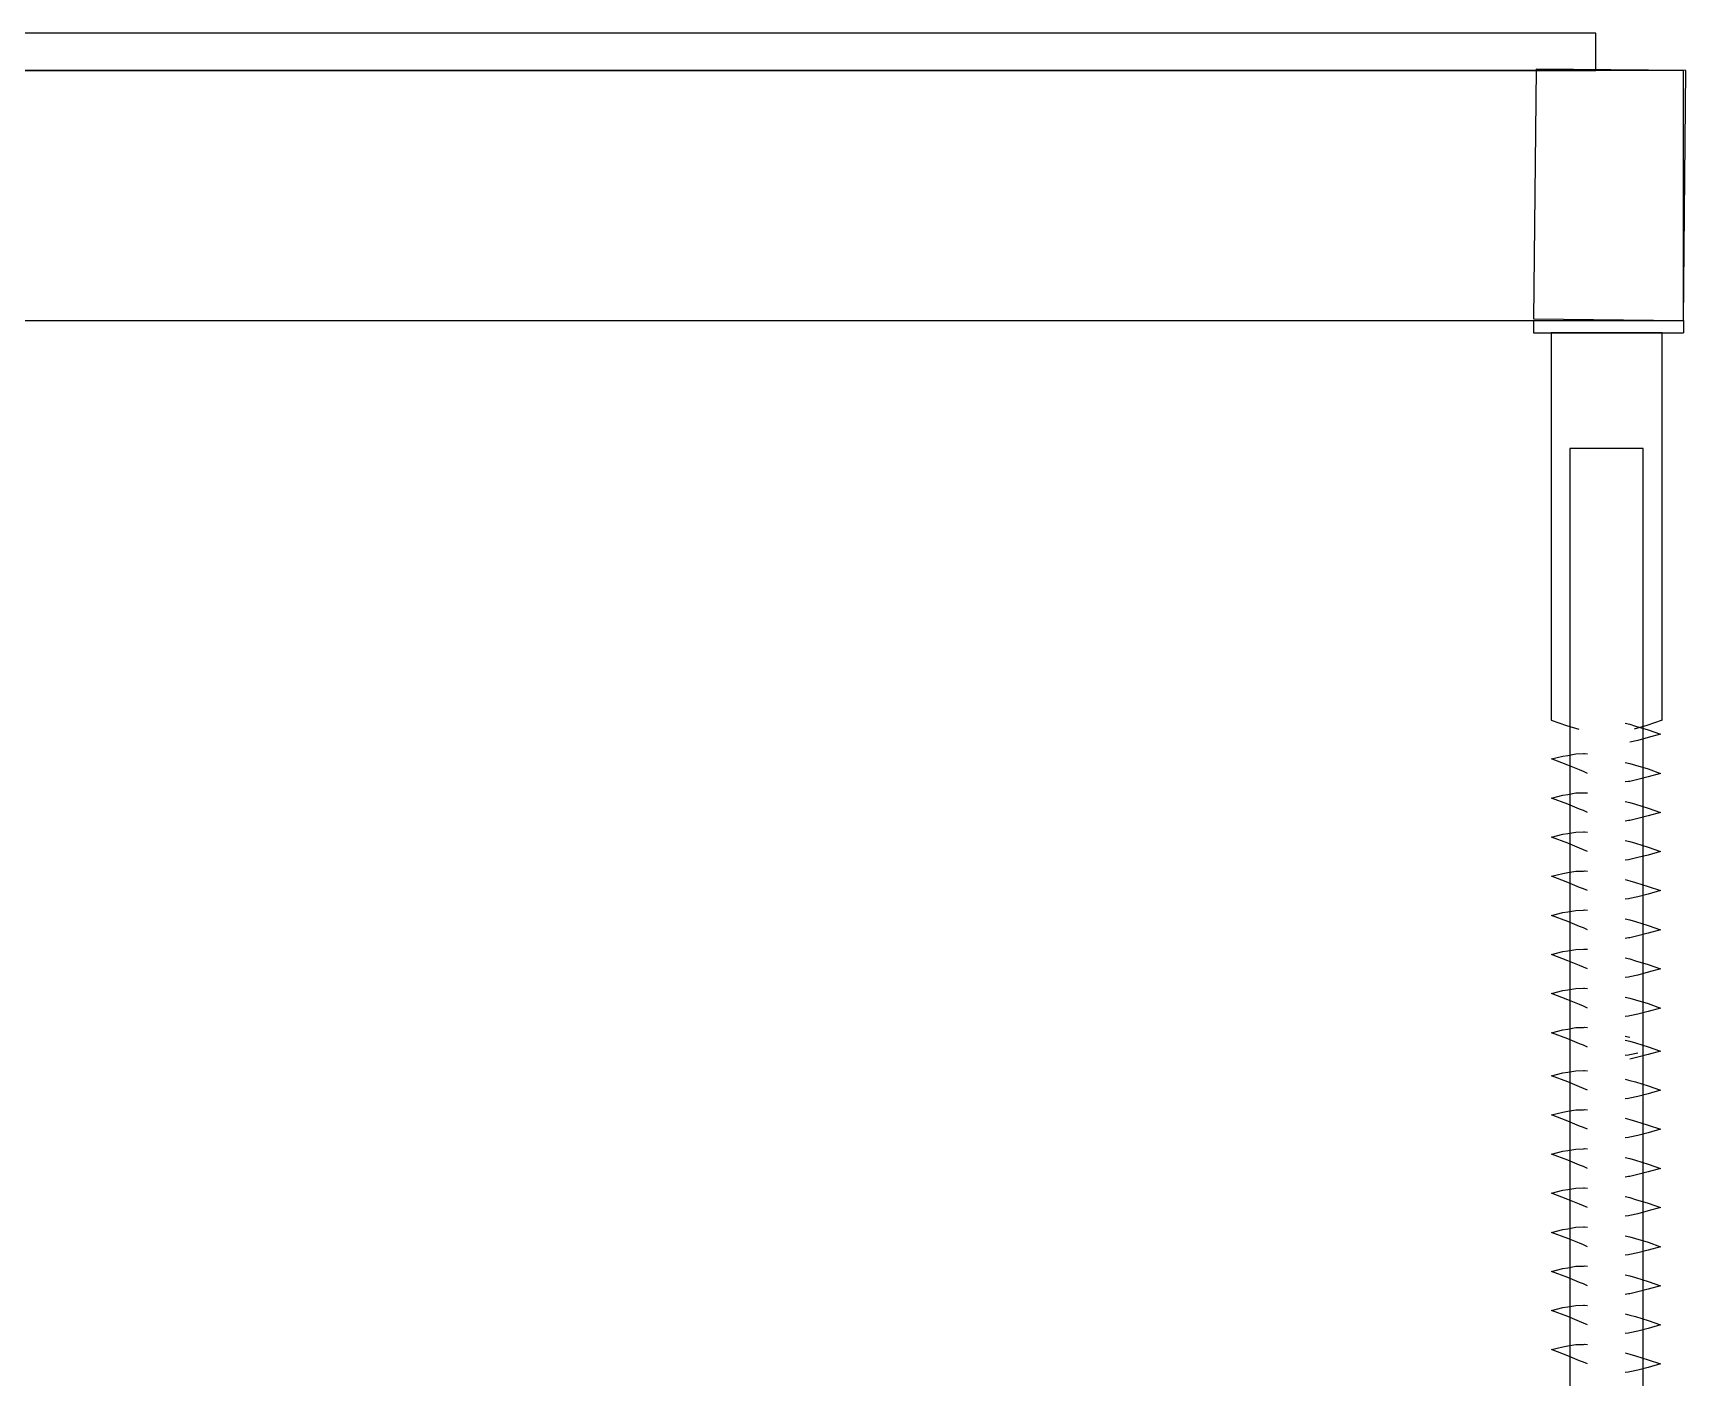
# Model space of a CAD drawing. Extents: x -11.9 to 9.3, y -3.9 to 3.8.
# Drawn here: x 7.994 to 9.317, y -2.779 to -1.703 of the extents above; entities that cross this region are included whole.
import ezdxf

# ---------------------------------------------------------------- set-up
doc = ezdxf.new("R2010")
doc.units = 0
doc.layers.add('SECTIONCUTEDGES', color=7, linetype='CONTINUOUS')

msp = doc.modelspace()

# ---------------------------------------------------------------- linework, layer by layer
at = {"layer": 'SECTIONCUTEDGES'}
for p, q in [((9.245, -1.7027), (-11.855, -1.7027)), ((9.245, -1.7327), (9.245, -1.7027)), ((-11.855, -1.7327), (9.245, -1.7327)), ((9.315, -1.7327), (-3.0342, -1.7327)), ((9.197, -1.7315), (9.195, -1.9315)), ((9.317, -1.7327), (9.197, -1.7315)), ((9.315, -1.9327), (9.315, -1.7327)), ((9.315, -1.9327), (9.317, -1.7327)), ((9.195, -1.9315), (9.315, -1.9327)), ((-3.0342, -1.9327), (9.315, -1.9327)), ((9.195, -1.9327), (9.315, -1.9327)), ((9.195, -1.9327), (9.195, -1.9427)), ((9.195, -1.9427), (9.315, -1.9427)), ((9.2092, -1.9427), (9.2092, -2.2528)), ((9.2535, -1.9427), (9.2092, -1.9427)), ((9.2979, -1.9427), (9.2535, -1.9427)), ((9.2979, -2.2528), (9.2979, -1.9427)), ((9.315, -1.9327), (9.315, -1.9427)), ((9.2242, -2.0352), (9.2242, -3.8182)), ((9.2829, -2.0352), (9.2242, -2.0352)), ((9.2829, -3.8182), (9.2829, -2.0352)), ((9.2092, -2.2528), (9.2213, -2.257)), ((9.2213, -2.257), (9.2314, -2.26)), ((9.2684, -2.2553), (9.2722, -2.2561)), ((9.2722, -2.2561), (9.2766, -2.2575)), ((9.2858, -2.257), (9.2756, -2.26)), ((9.2766, -2.2575), (9.2868, -2.2606)), ((9.2979, -2.2528), (9.2858, -2.257)), ((9.2868, -2.2606), (9.2967, -2.2641)), ((9.2784, -2.269), (9.2722, -2.2704)), ((9.2868, -2.2668), (9.2784, -2.269)), ((9.2967, -2.2641), (9.2868, -2.2668)), ((9.2095, -2.2839), (9.2184, -2.2816)), ((9.2224, -2.2888), (9.2095, -2.2839)), ((9.2184, -2.2816), (9.2224, -2.281)), ((9.2224, -2.281), (9.2289, -2.2798)), ((9.2317, -2.2927), (9.2224, -2.2888)), ((9.2289, -2.2798), (9.2349, -2.2796)), ((9.2349, -2.2796), (9.2359, -2.2795)), ((9.2359, -2.2795), (9.2383, -2.2797)), ((9.2684, -2.2866), (9.2722, -2.2875)), ((9.2684, -2.2866), (9.2722, -2.2875)), ((9.2722, -2.2875), (9.2766, -2.2888)), ((9.2766, -2.2888), (9.2868, -2.2919)), ((9.2349, -2.2939), (9.2317, -2.2927)), ((9.2383, -2.2954), (9.2349, -2.2939)), ((9.271, -2.3019), (9.2684, -2.3022)), ((9.2722, -2.3018), (9.271, -2.3019)), ((9.2784, -2.3003), (9.2722, -2.3018)), ((9.2784, -2.3003), (9.2722, -2.3018)), ((9.2868, -2.2982), (9.2784, -2.3003)), ((9.2868, -2.2919), (9.2967, -2.2954)), ((9.2967, -2.2954), (9.2868, -2.2982)), ((9.2095, -2.3152), (9.2184, -2.3129)), ((9.2224, -2.3201), (9.2095, -2.3152)), ((9.2184, -2.3129), (9.2224, -2.3123)), ((9.2224, -2.3123), (9.2289, -2.3111)), ((9.2289, -2.3111), (9.2349, -2.3109)), ((9.2349, -2.3109), (9.2359, -2.3109)), ((9.2359, -2.3109), (9.2383, -2.311)), ((9.2317, -2.324), (9.2224, -2.3201)), ((9.2349, -2.3252), (9.2317, -2.324)), ((9.2383, -2.3267), (9.2349, -2.3252)), ((9.2684, -2.3179), (9.2722, -2.3188)), ((9.2684, -2.3179), (9.2722, -2.3188)), ((9.2722, -2.3188), (9.2766, -2.3201)), ((9.2766, -2.3201), (9.2868, -2.3232)), ((9.2868, -2.3232), (9.2967, -2.3267)), ((9.2967, -2.3267), (9.2868, -2.3295)), ((9.271, -2.3332), (9.2684, -2.3336)), ((9.2722, -2.3331), (9.271, -2.3332)), ((9.2784, -2.3316), (9.2722, -2.3331)), ((9.2784, -2.3316), (9.2722, -2.3331)), ((9.2868, -2.3295), (9.2784, -2.3316)), ((9.2095, -2.3465), (9.2184, -2.3442)), ((9.2224, -2.3514), (9.2095, -2.3465)), ((9.2184, -2.3442), (9.2224, -2.3436)), ((9.2224, -2.3436), (9.2289, -2.3424)), ((9.2317, -2.3554), (9.2224, -2.3514)), ((9.2289, -2.3424), (9.2349, -2.3423)), ((9.2349, -2.3566), (9.2317, -2.3554)), ((9.2349, -2.3423), (9.2359, -2.3422)), ((9.2359, -2.3422), (9.2383, -2.3424)), ((9.2684, -2.3492), (9.2722, -2.3501)), ((9.2684, -2.3492), (9.2722, -2.3501)), ((9.2722, -2.3501), (9.2766, -2.3514)), ((9.2766, -2.3514), (9.2868, -2.3546)), ((9.2868, -2.3546), (9.2967, -2.358)), ((9.2383, -2.358), (9.2349, -2.3566)), ((9.271, -2.3646), (9.2684, -2.3649)), ((9.2722, -2.3644), (9.271, -2.3646)), ((9.2784, -2.3629), (9.2722, -2.3644)), ((9.2784, -2.3629), (9.2722, -2.3644)), ((9.2868, -2.3608), (9.2784, -2.3629)), ((9.2967, -2.358), (9.2868, -2.3608)), ((9.2095, -2.3778), (9.2184, -2.3755)), ((9.2224, -2.3827), (9.2095, -2.3778)), ((9.2184, -2.3755), (9.2224, -2.3749)), ((9.2224, -2.3749), (9.2289, -2.3738)), ((9.2289, -2.3738), (9.2349, -2.3736)), ((9.2349, -2.3736), (9.2359, -2.3735)), ((9.2359, -2.3735), (9.2383, -2.3737)), ((9.2684, -2.3805), (9.2722, -2.3814)), ((9.2684, -2.3805), (9.2722, -2.3814)), ((9.2722, -2.3814), (9.2766, -2.3827)), ((9.2317, -2.3867), (9.2224, -2.3827)), ((9.2349, -2.3879), (9.2317, -2.3867)), ((9.2383, -2.3893), (9.2349, -2.3879)), ((9.2784, -2.3943), (9.2722, -2.3957)), ((9.2784, -2.3943), (9.2722, -2.3957)), ((9.2766, -2.3827), (9.2868, -2.3859)), ((9.2868, -2.3921), (9.2784, -2.3943)), ((9.2868, -2.3859), (9.2967, -2.3893)), ((9.2967, -2.3893), (9.2868, -2.3921)), ((9.2095, -2.4091), (9.2184, -2.4068)), ((9.2184, -2.4068), (9.2224, -2.4062)), ((9.2224, -2.4062), (9.2289, -2.4051)), ((9.2289, -2.4051), (9.2349, -2.4049)), ((9.2349, -2.4049), (9.2359, -2.4048)), ((9.2359, -2.4048), (9.2383, -2.405)), ((9.271, -2.3959), (9.2684, -2.3962)), ((9.2722, -2.3957), (9.271, -2.3959)), ((9.2224, -2.414), (9.2095, -2.4091)), ((9.2317, -2.418), (9.2224, -2.414)), ((9.2349, -2.4192), (9.2317, -2.418)), ((9.2383, -2.4206), (9.2349, -2.4192)), ((9.2684, -2.4118), (9.2722, -2.4127)), ((9.2684, -2.4118), (9.2722, -2.4127)), ((9.2722, -2.4127), (9.2766, -2.414)), ((9.2766, -2.414), (9.2868, -2.4172)), ((9.2868, -2.4172), (9.2967, -2.4206)), ((9.2967, -2.4206), (9.2868, -2.4234)), ((9.271, -2.4272), (9.2684, -2.4275)), ((9.2722, -2.427), (9.271, -2.4272)), ((9.2784, -2.4256), (9.2722, -2.427)), ((9.2784, -2.4256), (9.2722, -2.427)), ((9.2868, -2.4234), (9.2784, -2.4256)), ((9.2095, -2.4405), (9.2184, -2.4381)), ((9.2224, -2.4454), (9.2095, -2.4405)), ((9.2184, -2.4381), (9.2224, -2.4375)), ((9.2224, -2.4375), (9.2289, -2.4364)), ((9.2317, -2.4493), (9.2224, -2.4454)), ((9.2289, -2.4364), (9.2349, -2.4362)), ((9.2349, -2.4362), (9.2359, -2.4361)), ((9.2359, -2.4361), (9.2383, -2.4363)), ((9.2684, -2.4432), (9.2722, -2.444)), ((9.2684, -2.4432), (9.2722, -2.444)), ((9.2722, -2.444), (9.2766, -2.4454)), ((9.2766, -2.4454), (9.2868, -2.4485)), ((9.2349, -2.4505), (9.2317, -2.4493)), ((9.2383, -2.452), (9.2349, -2.4505)), ((9.271, -2.4585), (9.2684, -2.4588)), ((9.2722, -2.4583), (9.271, -2.4585)), ((9.2784, -2.4569), (9.2722, -2.4583)), ((9.2784, -2.4569), (9.2722, -2.4583)), ((9.2868, -2.4547), (9.2784, -2.4569)), ((9.2868, -2.4485), (9.2967, -2.4519)), ((9.2967, -2.4519), (9.2868, -2.4547)), ((9.2095, -2.4718), (9.2184, -2.4694)), ((9.2224, -2.4767), (9.2095, -2.4718)), ((9.2184, -2.4694), (9.2224, -2.4688)), ((9.2224, -2.4688), (9.2289, -2.4677)), ((9.2289, -2.4677), (9.2349, -2.4675)), ((9.2349, -2.4675), (9.2359, -2.4674)), ((9.2359, -2.4674), (9.2383, -2.4676)), ((9.2684, -2.4745), (9.2722, -2.4753)), ((9.2684, -2.4745), (9.2722, -2.4753)), ((9.2317, -2.4806), (9.2224, -2.4767)), ((9.2349, -2.4818), (9.2317, -2.4806)), ((9.2383, -2.4833), (9.2349, -2.4818)), ((9.2722, -2.4753), (9.2766, -2.4767)), ((9.2766, -2.4767), (9.2868, -2.4798)), ((9.2868, -2.486), (9.2784, -2.4882)), ((9.2868, -2.4798), (9.2967, -2.4833)), ((9.2967, -2.4833), (9.2868, -2.486)), ((9.2095, -2.5031), (9.2184, -2.5008)), ((9.2184, -2.5008), (9.2224, -2.5002)), ((9.2224, -2.5002), (9.2289, -2.499)), ((9.2289, -2.499), (9.2349, -2.4988)), ((9.2349, -2.4988), (9.2359, -2.4987)), ((9.2359, -2.4987), (9.2383, -2.4989)), ((9.271, -2.4898), (9.2684, -2.4901)), ((9.2722, -2.4896), (9.271, -2.4898)), ((9.2784, -2.4882), (9.2722, -2.4896)), ((9.2784, -2.4882), (9.2722, -2.4896)), ((9.2224, -2.508), (9.2095, -2.5031)), ((9.2317, -2.5119), (9.2224, -2.508)), ((9.2349, -2.5131), (9.2317, -2.5119)), ((9.2383, -2.5146), (9.2349, -2.5131)), ((9.2684, -2.5058), (9.2722, -2.5066)), ((9.2684, -2.509), (9.2722, -2.5099)), ((9.2722, -2.5099), (9.2766, -2.5112)), ((9.2766, -2.5112), (9.2868, -2.5144)), ((9.271, -2.5211), (9.2684, -2.5214)), ((9.2722, -2.5209), (9.271, -2.5211)), ((9.2784, -2.5195), (9.2722, -2.5209)), ((9.2784, -2.5227), (9.2722, -2.5242)), ((9.2868, -2.5206), (9.2784, -2.5227)), ((9.2868, -2.5144), (9.2967, -2.5178)), ((9.2967, -2.5178), (9.2868, -2.5206)), ((9.2095, -2.5376), (9.2184, -2.5353)), ((9.2224, -2.5425), (9.2095, -2.5376)), ((9.2184, -2.5353), (9.2224, -2.5347)), ((9.2224, -2.5347), (9.2289, -2.5335)), ((9.2289, -2.5335), (9.2349, -2.5334)), ((9.2349, -2.5334), (9.2359, -2.5333)), ((9.2359, -2.5333), (9.2383, -2.5335)), ((9.2684, -2.5403), (9.2722, -2.5412)), ((9.2684, -2.5403), (9.2722, -2.5412)), ((9.2317, -2.5465), (9.2224, -2.5425)), ((9.2349, -2.5477), (9.2317, -2.5465)), ((9.2383, -2.5491), (9.2349, -2.5477)), ((9.2722, -2.5412), (9.2766, -2.5425)), ((9.2766, -2.5425), (9.2868, -2.5457)), ((9.2868, -2.5519), (9.2784, -2.5541)), ((9.2868, -2.5457), (9.2967, -2.5491)), ((9.2967, -2.5491), (9.2868, -2.5519)), ((9.2095, -2.5689), (9.2184, -2.5666)), ((9.2184, -2.5666), (9.2224, -2.566)), ((9.2224, -2.566), (9.2289, -2.5649)), ((9.2289, -2.5649), (9.2349, -2.5647)), ((9.2349, -2.5647), (9.2359, -2.5646)), ((9.2359, -2.5646), (9.2383, -2.5648)), ((9.271, -2.5557), (9.2684, -2.556)), ((9.2722, -2.5555), (9.271, -2.5557)), ((9.2784, -2.5541), (9.2722, -2.5555)), ((9.2784, -2.5541), (9.2722, -2.5555)), ((9.2224, -2.5738), (9.2095, -2.5689)), ((9.2317, -2.5778), (9.2224, -2.5738)), ((9.2349, -2.579), (9.2317, -2.5778)), ((9.2383, -2.5804), (9.2349, -2.579)), ((9.2684, -2.5716), (9.2722, -2.5725)), ((9.2684, -2.5716), (9.2722, -2.5725)), ((9.2722, -2.5725), (9.2766, -2.5738)), ((9.2766, -2.5738), (9.2868, -2.577)), ((9.2868, -2.577), (9.2967, -2.5804)), ((9.271, -2.587), (9.2684, -2.5873)), ((9.2722, -2.5868), (9.271, -2.587)), ((9.2784, -2.5854), (9.2722, -2.5868)), ((9.2784, -2.5854), (9.2722, -2.5868)), ((9.2868, -2.5832), (9.2784, -2.5854)), ((9.2967, -2.5804), (9.2868, -2.5832)), ((9.2095, -2.6002), (9.2184, -2.5979)), ((9.2224, -2.6052), (9.2095, -2.6002)), ((9.2184, -2.5979), (9.2224, -2.5973)), ((9.2224, -2.5973), (9.2289, -2.5962)), ((9.2317, -2.6091), (9.2224, -2.6052)), ((9.2289, -2.5962), (9.2349, -2.596)), ((9.2349, -2.596), (9.2359, -2.5959)), ((9.2359, -2.5959), (9.2383, -2.5961)), ((9.2684, -2.603), (9.2722, -2.6038)), ((9.2684, -2.603), (9.2722, -2.6038)), ((9.2722, -2.6038), (9.2766, -2.6052)), ((9.2766, -2.6052), (9.2868, -2.6083)), ((9.2349, -2.6103), (9.2317, -2.6091)), ((9.2383, -2.6118), (9.2349, -2.6103)), ((9.271, -2.6183), (9.2684, -2.6186)), ((9.2722, -2.6181), (9.271, -2.6183)), ((9.2784, -2.6167), (9.2722, -2.6181)), ((9.2784, -2.6167), (9.2722, -2.6181)), ((9.2868, -2.6145), (9.2784, -2.6167)), ((9.2868, -2.6083), (9.2967, -2.6117)), ((9.2967, -2.6117), (9.2868, -2.6145)), ((9.2095, -2.6316), (9.2184, -2.6292)), ((9.2224, -2.6365), (9.2095, -2.6316)), ((9.2184, -2.6292), (9.2224, -2.6286)), ((9.2224, -2.6286), (9.2289, -2.6275)), ((9.2289, -2.6275), (9.2349, -2.6273)), ((9.2349, -2.6273), (9.2359, -2.6272)), ((9.2359, -2.6272), (9.2383, -2.6274)), ((9.2317, -2.6404), (9.2224, -2.6365)), ((9.2349, -2.6416), (9.2317, -2.6404)), ((9.2383, -2.6431), (9.2349, -2.6416)), ((9.2684, -2.6343), (9.2722, -2.6351)), ((9.2684, -2.6343), (9.2722, -2.6351)), ((9.2684, -2.6343), (9.2722, -2.6351)), ((9.2722, -2.6351), (9.2766, -2.6365)), ((9.2722, -2.6351), (9.2766, -2.6365)), ((9.2766, -2.6365), (9.2868, -2.6396)), ((9.2766, -2.6365), (9.2868, -2.6396)), ((9.2868, -2.6458), (9.2784, -2.648)), ((9.2868, -2.6458), (9.2784, -2.648)), ((9.2868, -2.6396), (9.2967, -2.6431)), ((9.2868, -2.6396), (9.2967, -2.6431)), ((9.2967, -2.6431), (9.2868, -2.6458)), ((9.2967, -2.6431), (9.2868, -2.6458)), ((9.2224, -2.66), (9.2289, -2.6588)), ((9.2224, -2.66), (9.2289, -2.6588)), ((9.2289, -2.6588), (9.2349, -2.6586)), ((9.2289, -2.6588), (9.2349, -2.6586)), ((9.2349, -2.6586), (9.2359, -2.6585)), ((9.2349, -2.6586), (9.2359, -2.6585)), ((9.2359, -2.6585), (9.2383, -2.6587)), ((9.2359, -2.6585), (9.2383, -2.6587)), ((9.271, -2.6496), (9.2684, -2.6499)), ((9.2722, -2.6494), (9.271, -2.6496)), ((9.2784, -2.648), (9.2722, -2.6494)), ((9.2784, -2.648), (9.2722, -2.6494)), ((9.2784, -2.648), (9.2722, -2.6494)), ((9.2095, -2.6629), (9.2184, -2.6606)), ((9.2095, -2.6629), (9.2184, -2.6606)), ((9.2224, -2.6678), (9.2095, -2.6629)), ((9.2224, -2.6678), (9.2095, -2.6629)), ((9.2184, -2.6606), (9.2224, -2.66)), ((9.2184, -2.6606), (9.2224, -2.66)), ((9.2317, -2.6717), (9.2224, -2.6678)), ((9.2317, -2.6717), (9.2224, -2.6678)), ((9.2349, -2.6729), (9.2317, -2.6717)), ((9.2349, -2.6729), (9.2317, -2.6717)), ((9.2383, -2.6744), (9.2349, -2.6729)), ((9.2383, -2.6744), (9.2349, -2.6729)), ((9.2684, -2.6656), (9.2722, -2.6664)), ((9.2684, -2.6656), (9.2722, -2.6664)), ((9.2684, -2.6656), (9.2722, -2.6664)), ((9.2684, -2.6656), (9.2722, -2.6664)), ((9.2722, -2.6664), (9.2766, -2.6678)), ((9.2722, -2.6664), (9.2766, -2.6678)), ((9.2766, -2.6678), (9.2868, -2.6709)), ((9.2766, -2.6678), (9.2868, -2.6709)), ((9.2868, -2.6709), (9.2967, -2.6744)), ((9.2868, -2.6709), (9.2967, -2.6744)), ((9.271, -2.6809), (9.2684, -2.6812)), ((9.271, -2.6809), (9.2684, -2.6812)), ((9.2722, -2.6807), (9.271, -2.6809)), ((9.2722, -2.6807), (9.271, -2.6809)), ((9.2784, -2.6793), (9.2722, -2.6807)), ((9.2784, -2.6793), (9.2722, -2.6807)), ((9.2784, -2.6793), (9.2722, -2.6807)), ((9.2784, -2.6793), (9.2722, -2.6807)), ((9.2868, -2.6771), (9.2784, -2.6793)), ((9.2868, -2.6771), (9.2784, -2.6793)), ((9.2967, -2.6744), (9.2868, -2.6771)), ((9.2967, -2.6744), (9.2868, -2.6771)), ((9.2095, -2.6942), (9.2184, -2.6919)), ((9.2095, -2.6942), (9.2184, -2.6919)), ((9.2224, -2.6991), (9.2095, -2.6942)), ((9.2224, -2.6991), (9.2095, -2.6942)), ((9.2184, -2.6919), (9.2224, -2.6913)), ((9.2184, -2.6919), (9.2224, -2.6913)), ((9.2224, -2.6913), (9.2289, -2.6901)), ((9.2224, -2.6913), (9.2289, -2.6901)), ((9.2317, -2.703), (9.2224, -2.6991)), ((9.2317, -2.703), (9.2224, -2.6991)), ((9.2289, -2.6901), (9.2349, -2.6899)), ((9.2289, -2.6901), (9.2349, -2.6899)), ((9.2349, -2.6899), (9.2359, -2.6898)), ((9.2349, -2.6899), (9.2359, -2.6898)), ((9.2359, -2.6898), (9.2383, -2.69)), ((9.2359, -2.6898), (9.2383, -2.69)), ((9.2684, -2.6969), (9.2722, -2.6978)), ((9.2684, -2.6969), (9.2722, -2.6978)), ((9.2684, -2.6969), (9.2722, -2.6978)), ((9.2684, -2.6969), (9.2722, -2.6978)), ((9.2722, -2.6978), (9.2766, -2.6991)), ((9.2722, -2.6978), (9.2766, -2.6991)), ((9.2766, -2.6991), (9.2868, -2.7022)), ((9.2766, -2.6991), (9.2868, -2.7022)), ((9.2349, -2.7042), (9.2317, -2.703)), ((9.2349, -2.7042), (9.2317, -2.703)), ((9.2383, -2.7057), (9.2349, -2.7042)), ((9.2383, -2.7057), (9.2349, -2.7042)), ((9.271, -2.7122), (9.2684, -2.7126)), ((9.271, -2.7122), (9.2684, -2.7126)), ((9.2722, -2.7121), (9.271, -2.7122)), ((9.2722, -2.7121), (9.271, -2.7122)), ((9.2784, -2.7106), (9.2722, -2.7121)), ((9.2784, -2.7106), (9.2722, -2.7121)), ((9.2784, -2.7106), (9.2722, -2.7121)), ((9.2784, -2.7106), (9.2722, -2.7121)), ((9.2868, -2.7085), (9.2784, -2.7106)), ((9.2868, -2.7085), (9.2784, -2.7106)), ((9.2868, -2.7022), (9.2967, -2.7057)), ((9.2868, -2.7022), (9.2967, -2.7057)), ((9.2967, -2.7057), (9.2868, -2.7085)), ((9.2967, -2.7057), (9.2868, -2.7085)), ((9.2095, -2.7255), (9.2184, -2.7232)), ((9.2095, -2.7255), (9.2184, -2.7232)), ((9.2224, -2.7304), (9.2095, -2.7255)), ((9.2224, -2.7304), (9.2095, -2.7255)), ((9.2184, -2.7232), (9.2224, -2.7226)), ((9.2184, -2.7232), (9.2224, -2.7226)), ((9.2224, -2.7226), (9.2289, -2.7214)), ((9.2224, -2.7226), (9.2289, -2.7214)), ((9.2289, -2.7214), (9.2349, -2.7212)), ((9.2289, -2.7214), (9.2349, -2.7212)), ((9.2349, -2.7212), (9.2359, -2.7212)), ((9.2349, -2.7212), (9.2359, -2.7212)), ((9.2359, -2.7212), (9.2383, -2.7214)), ((9.2359, -2.7212), (9.2383, -2.7214)), ((9.2317, -2.7343), (9.2224, -2.7304)), ((9.2317, -2.7343), (9.2224, -2.7304)), ((9.2349, -2.7355), (9.2317, -2.7343)), ((9.2349, -2.7355), (9.2317, -2.7343)), ((9.2383, -2.737), (9.2349, -2.7355)), ((9.2383, -2.737), (9.2349, -2.7355)), ((9.2684, -2.7282), (9.2722, -2.7291)), ((9.2684, -2.7282), (9.2722, -2.7291)), ((9.2684, -2.7282), (9.2722, -2.7291)), ((9.2684, -2.7282), (9.2722, -2.7291)), ((9.2722, -2.7291), (9.2766, -2.7304)), ((9.2722, -2.7291), (9.2766, -2.7304)), ((9.2766, -2.7304), (9.2868, -2.7336)), ((9.2766, -2.7304), (9.2868, -2.7336)), ((9.2868, -2.7336), (9.2967, -2.737)), ((9.2868, -2.7336), (9.2967, -2.737)), ((9.2967, -2.737), (9.2868, -2.7398)), ((9.2967, -2.737), (9.2868, -2.7398)), ((9.271, -2.7435), (9.2684, -2.7439)), ((9.271, -2.7435), (9.2684, -2.7439)), ((9.2722, -2.7434), (9.271, -2.7435)), ((9.2722, -2.7434), (9.271, -2.7435)), ((9.2784, -2.7419), (9.2722, -2.7434)), ((9.2784, -2.7419), (9.2722, -2.7434)), ((9.2784, -2.7419), (9.2722, -2.7434)), ((9.2784, -2.7419), (9.2722, -2.7434)), ((9.2868, -2.7398), (9.2784, -2.7419)), ((9.2868, -2.7398), (9.2784, -2.7419)), ((9.2095, -2.7568), (9.2184, -2.7545)), ((9.2095, -2.7568), (9.2184, -2.7545)), ((9.2224, -2.7617), (9.2095, -2.7568)), ((9.2224, -2.7617), (9.2095, -2.7568)), ((9.2184, -2.7545), (9.2224, -2.7539)), ((9.2184, -2.7545), (9.2224, -2.7539)), ((9.2224, -2.7539), (9.2289, -2.7527)), ((9.2224, -2.7539), (9.2289, -2.7527)), ((9.2317, -2.7657), (9.2224, -2.7617)), ((9.2317, -2.7657), (9.2224, -2.7617)), ((9.2289, -2.7527), (9.2349, -2.7526)), ((9.2289, -2.7527), (9.2349, -2.7526)), ((9.2349, -2.7526), (9.2359, -2.7525)), ((9.2349, -2.7526), (9.2359, -2.7525)), ((9.2359, -2.7525), (9.2383, -2.7527)), ((9.2359, -2.7525), (9.2383, -2.7527)), ((9.2684, -2.7595), (9.2722, -2.7604)), ((9.2684, -2.7595), (9.2722, -2.7604)), ((9.2684, -2.7595), (9.2722, -2.7604)), ((9.2722, -2.7604), (9.2766, -2.7617)), ((9.2766, -2.7617), (9.2868, -2.7649)), ((9.2868, -2.7649), (9.2967, -2.7683)), ((9.2349, -2.7669), (9.2317, -2.7657)), ((9.2349, -2.7669), (9.2317, -2.7657)), ((9.2383, -2.7683), (9.2349, -2.7669)), ((9.2383, -2.7683), (9.2349, -2.7669)), ((9.271, -2.7749), (9.2684, -2.7752)), ((9.271, -2.7749), (9.2684, -2.7752)), ((9.2722, -2.7747), (9.271, -2.7749)), ((9.2722, -2.7747), (9.271, -2.7749)), ((9.2784, -2.7732), (9.2722, -2.7747)), ((9.2784, -2.7732), (9.2722, -2.7747)), ((9.2784, -2.7732), (9.2722, -2.7747)), ((9.2868, -2.7711), (9.2784, -2.7732)), ((9.2967, -2.7683), (9.2868, -2.7711))]:
    msp.add_line(p, q, dxfattribs=at)

doc.saveas('drawing.dxf')
